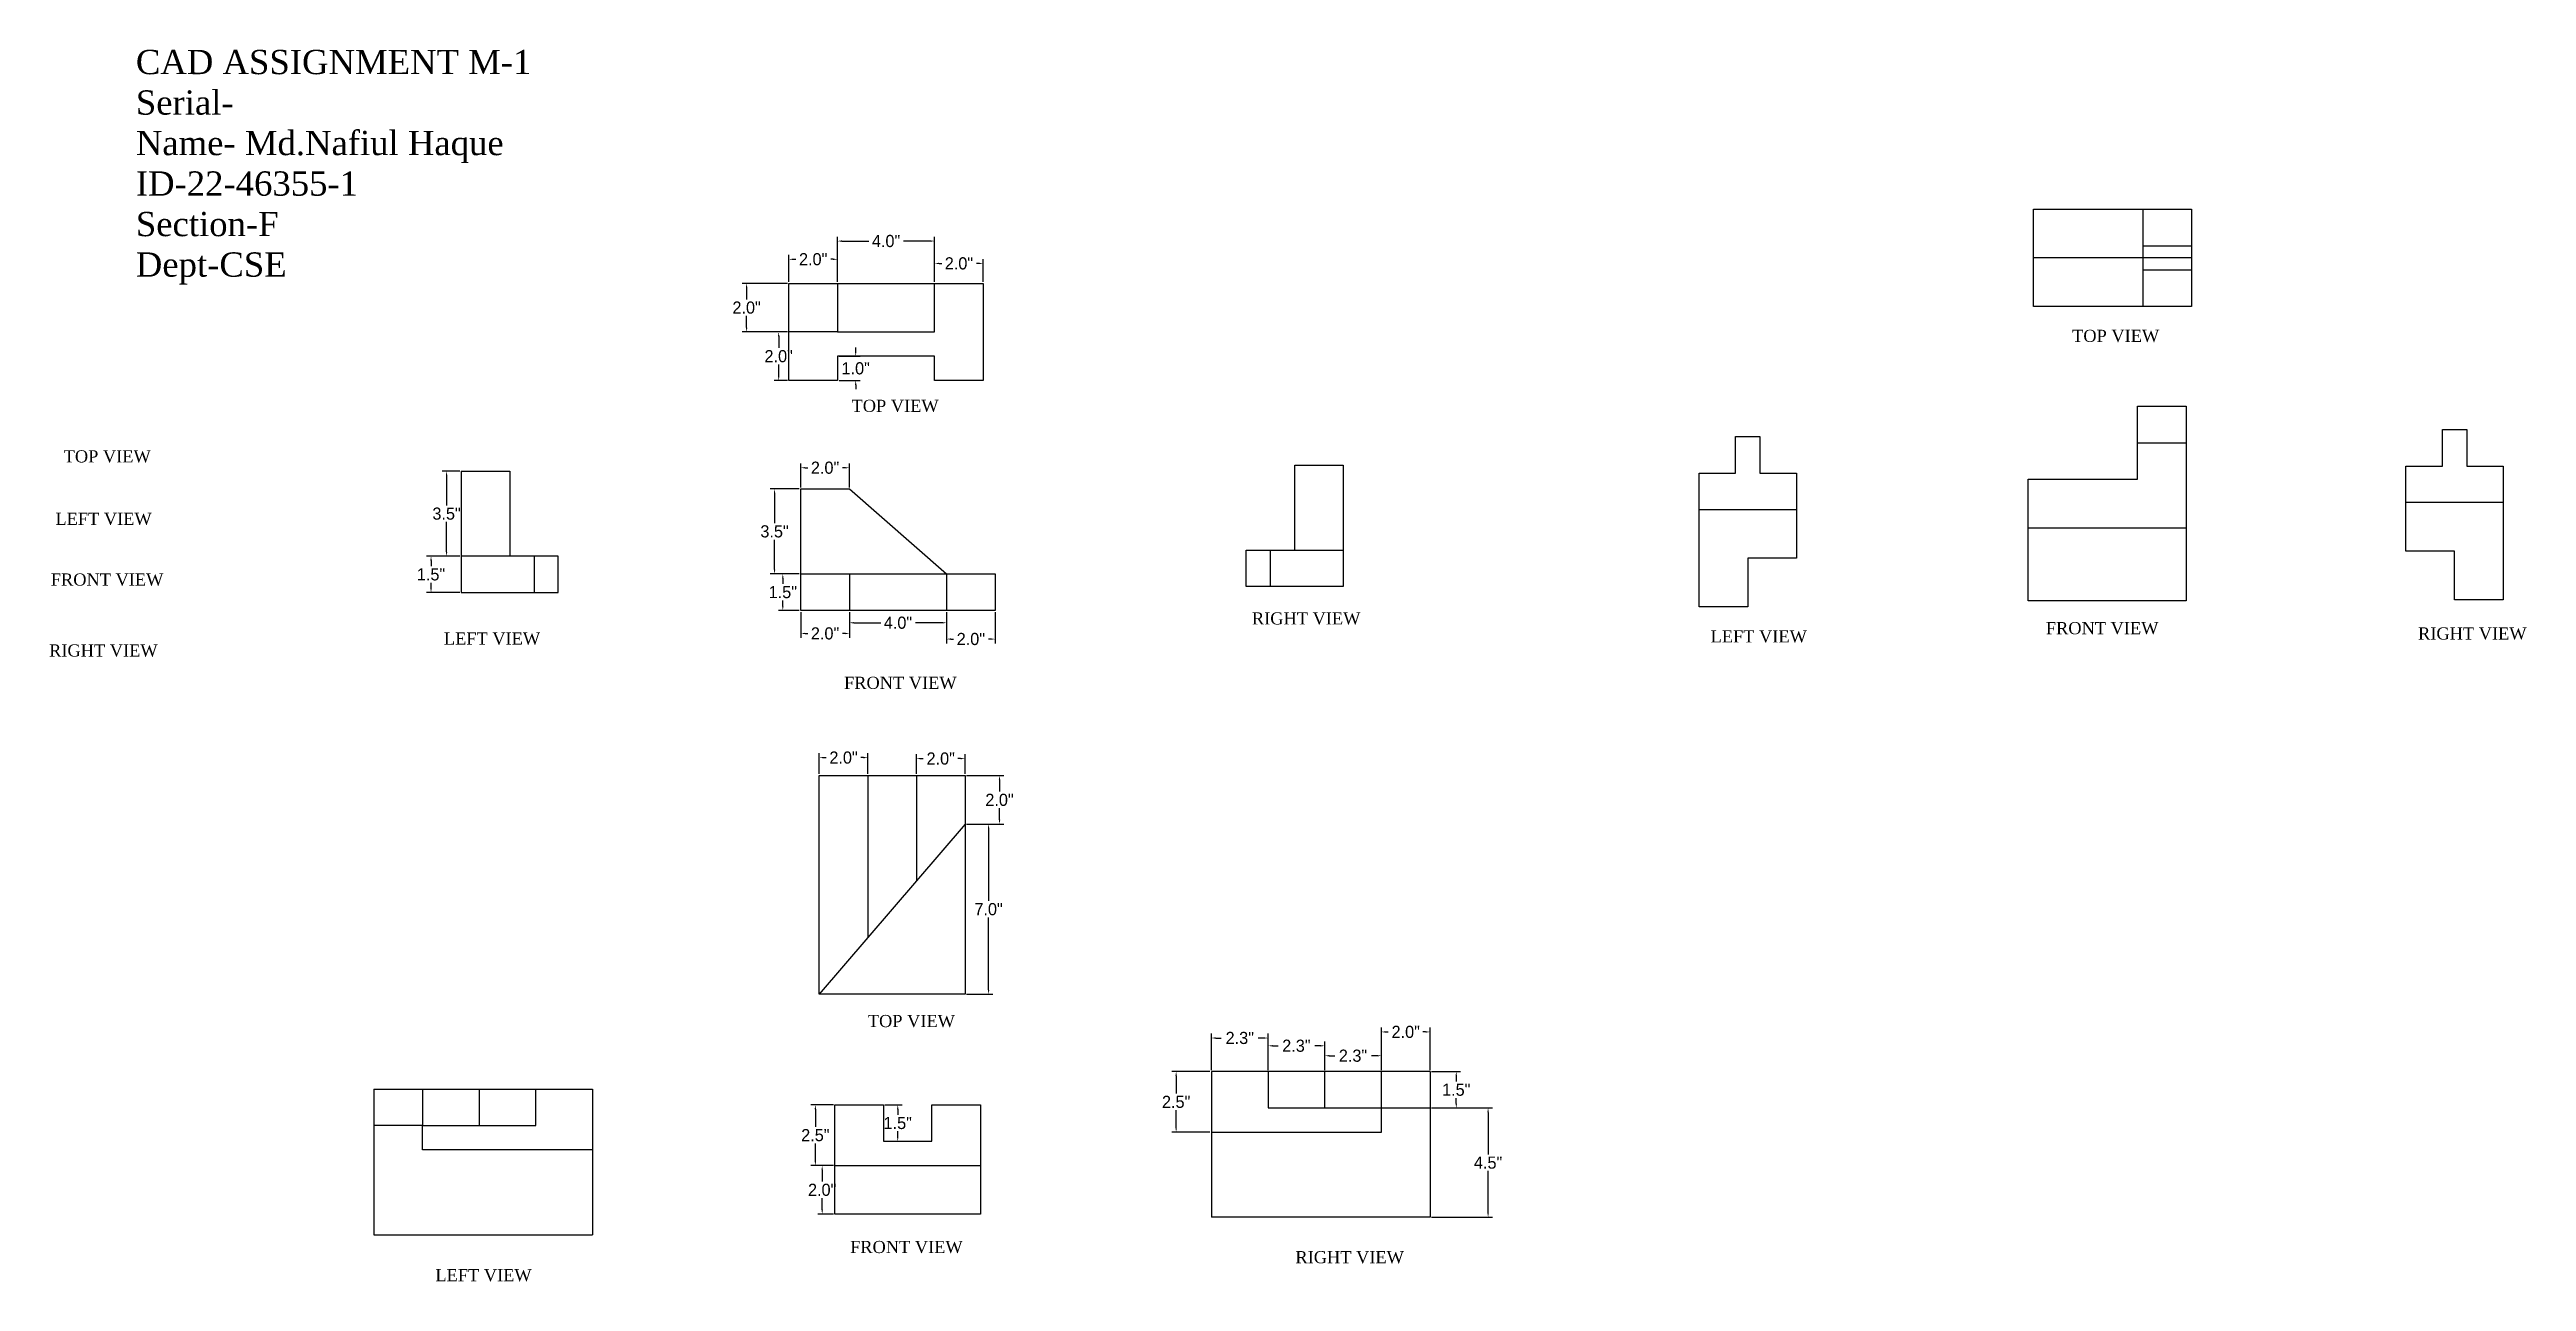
# Model space of a CAD drawing. Header units: inches. Extents: x 2 to 104, y -7 to 44.
import ezdxf

# ---------------------------------------------------------------- set-up
doc = ezdxf.new("R2010")
doc.units = ezdxf.units.IN
doc.header["$MEASUREMENT"] = 0
doc.styles.add('style1', font='txt.shx')
doc.dimstyles.get("Standard").update_dxf_attribs({"dimtxt": 0.5, "dimasz": 0.18, "dimexe": 0.18, "dimexo": 0.0625, "dimgap": 0.09, "dimtad": 0, "dimtih": 1, "dimtoh": 1, "dimdec": 1, "dimzin": 0, "dimdsep": 46, "dimlunit": 3, "dimtxsty": 'Standard', "dimcen": 0.09, "dimclrt": 6, "dimadec": 0, "dimazin": 0, "dimtfac": 1, "dimtdec": 1, "dimtofl": 0, "dimtmove": 0, "dimatfit": 3, "dimfxl": 0, "dimtolj": 1, "dimtzin": 0, "dimarcsym": 0})

# ---------------------------------------------------------------- blocks, each defined once
blk = doc.blocks.new('*D70')
at = {"color": 0, "lineweight": -2, "ltscale": 2}
for p, q in [((18.75, 26.36), (18.03, 26.36)), ((18.21, 26.18), (18.21, 24.95)), ((18.21, 23.04), (18.21, 24.27)), ((18.75, 22.86), (18.03, 22.86))]:
    blk.add_line(p, q, dxfattribs=at)
at = {"color": 0, "ltscale": 2}
for points in [[(18.18, 26.18), (18.24, 26.18), (18.21, 26.36)], [(18.18, 23.04), (18.24, 23.04), (18.21, 22.86)]]:
    blk.add_solid(points, dxfattribs=at)
at = {"layer": 'Defpoints', "color": 0, "ltscale": 2}
for p in [(18.81, 26.36), (18.21, 22.86), (18.81, 22.86)]:
    blk.add_point(p, dxfattribs=at)
at = {"color": 6, "ltscale": 2, "insert": (18.21, 24.61), "char_height": 0.5, "attachment_point": 5}
blk.add_mtext('\\A1;3.5"', dxfattribs=at)
blk = doc.blocks.new('*D71')
at = {"color": 0, "lineweight": -2, "ltscale": 2}
for p, q in [((18.75, 22.86), (17.39, 22.86)), ((17.57, 22.68), (17.57, 22.45)), ((17.57, 21.54), (17.57, 21.77)), ((18.75, 21.36), (17.39, 21.36))]:
    blk.add_line(p, q, dxfattribs=at)
at = {"color": 0, "ltscale": 2}
for points in [[(17.54, 22.68), (17.6, 22.68), (17.57, 22.86)], [(17.54, 21.54), (17.6, 21.54), (17.57, 21.36)]]:
    blk.add_solid(points, dxfattribs=at)
at = {"layer": 'Defpoints', "color": 0, "ltscale": 2}
for p in [(18.81, 22.86), (17.57, 21.36), (18.81, 21.36)]:
    blk.add_point(p, dxfattribs=at)
at = {"color": 6, "ltscale": 2, "insert": (17.57, 22.11), "char_height": 0.5, "attachment_point": 5}
blk.add_mtext('\\A1;1.5"', dxfattribs=at)
blk = doc.blocks.new('*D72')
at = {"color": 0, "lineweight": -2, "ltscale": 2}
for p, q in [((32.79, 25.69), (32.79, 26.68)), ((34.79, 25.69), (34.79, 26.68)), ((32.97, 26.5), (33.08, 26.5)), ((34.61, 26.5), (34.51, 26.5))]:
    blk.add_line(p, q, dxfattribs=at)
at = {"color": 0, "ltscale": 2}
for points in [[(32.97, 26.53), (32.97, 26.47), (32.79, 26.5)], [(34.61, 26.53), (34.61, 26.47), (34.79, 26.5)]]:
    blk.add_solid(points, dxfattribs=at)
at = {"layer": 'Defpoints', "color": 0, "ltscale": 2}
for p in [(32.79, 25.63), (34.79, 26.5), (34.79, 25.63)]:
    blk.add_point(p, dxfattribs=at)
at = {"color": 6, "ltscale": 2, "insert": (33.79, 26.5), "char_height": 0.5, "attachment_point": 5}
blk.add_mtext('\\A1;2.0"', dxfattribs=at)
blk = doc.blocks.new('*D73')
at = {"color": 0, "lineweight": -2, "ltscale": 2}
for p, q in [((32.73, 25.63), (31.53, 25.63)), ((31.71, 25.45), (31.71, 24.22)), ((31.71, 22.31), (31.71, 23.54)), ((32.73, 22.13), (31.53, 22.13))]:
    blk.add_line(p, q, dxfattribs=at)
at = {"color": 0, "ltscale": 2}
for points in [[(31.68, 25.45), (31.74, 25.45), (31.71, 25.63)], [(31.68, 22.31), (31.74, 22.31), (31.71, 22.13)]]:
    blk.add_solid(points, dxfattribs=at)
at = {"layer": 'Defpoints', "color": 0, "ltscale": 2}
for p in [(31.71, 25.63), (32.79, 25.63), (32.79, 22.13)]:
    blk.add_point(p, dxfattribs=at)
at = {"color": 6, "ltscale": 2, "insert": (31.71, 23.88), "char_height": 0.5, "attachment_point": 5}
blk.add_mtext('\\A1;3.5"', dxfattribs=at)
blk = doc.blocks.new('*D74')
at = {"color": 0, "lineweight": -2, "ltscale": 2}
for p, q in [((32.73, 22.13), (31.87, 22.13)), ((32.05, 21.95), (32.05, 21.72)), ((32.73, 20.63), (31.87, 20.63)), ((32.05, 20.81), (32.05, 21.04))]:
    blk.add_line(p, q, dxfattribs=at)
at = {"color": 0, "ltscale": 2}
for points in [[(32.02, 21.95), (32.08, 21.95), (32.05, 22.13)], [(32.02, 20.81), (32.08, 20.81), (32.05, 20.63)]]:
    blk.add_solid(points, dxfattribs=at)
at = {"layer": 'Defpoints', "color": 0, "ltscale": 2}
for p in [(32.05, 22.13), (32.79, 22.13), (32.79, 20.63)]:
    blk.add_point(p, dxfattribs=at)
at = {"color": 6, "ltscale": 2, "insert": (32.05, 21.38), "char_height": 0.5, "attachment_point": 5}
blk.add_mtext('\\A1;1.5"', dxfattribs=at)
blk = doc.blocks.new('*D75')
at = {"color": 0, "lineweight": -2, "ltscale": 2}
for p, q in [((32.79, 20.56), (32.79, 19.5)), ((34.79, 20.56), (34.79, 19.5)), ((32.97, 19.68), (33.08, 19.68)), ((34.61, 19.68), (34.51, 19.68))]:
    blk.add_line(p, q, dxfattribs=at)
at = {"color": 0, "ltscale": 2}
for points in [[(32.97, 19.71), (32.97, 19.65), (32.79, 19.68)], [(34.61, 19.71), (34.61, 19.65), (34.79, 19.68)]]:
    blk.add_solid(points, dxfattribs=at)
at = {"layer": 'Defpoints', "color": 0, "ltscale": 2}
for p in [(32.79, 20.63), (34.79, 20.63), (32.79, 19.68)]:
    blk.add_point(p, dxfattribs=at)
at = {"color": 6, "ltscale": 2, "insert": (33.79, 19.68), "char_height": 0.5, "attachment_point": 5}
blk.add_mtext('\\A1;2.0"', dxfattribs=at)
blk = doc.blocks.new('*D76')
at = {"color": 0, "lineweight": -2, "ltscale": 2}
for p, q in [((34.79, 20.56), (34.79, 19.94)), ((38.79, 20.56), (38.79, 19.94)), ((34.97, 20.12), (36.08, 20.12)), ((38.61, 20.12), (37.51, 20.12))]:
    blk.add_line(p, q, dxfattribs=at)
at = {"color": 0, "ltscale": 2}
for points in [[(34.97, 20.15), (34.97, 20.09), (34.79, 20.12)], [(38.61, 20.15), (38.61, 20.09), (38.79, 20.12)]]:
    blk.add_solid(points, dxfattribs=at)
at = {"layer": 'Defpoints', "color": 0, "ltscale": 2}
for p in [(34.79, 20.63), (38.79, 20.63), (34.79, 20.12)]:
    blk.add_point(p, dxfattribs=at)
at = {"color": 6, "ltscale": 2, "insert": (36.79, 20.12), "char_height": 0.5, "attachment_point": 5}
blk.add_mtext('\\A1;4.0"', dxfattribs=at)
blk = doc.blocks.new('*D77')
at = {"color": 0, "lineweight": -2, "ltscale": 2}
for p, q in [((38.79, 20.56), (38.79, 19.27)), ((40.79, 20.56), (40.79, 19.27)), ((38.97, 19.45), (39.08, 19.45)), ((40.61, 19.45), (40.51, 19.45))]:
    blk.add_line(p, q, dxfattribs=at)
at = {"color": 0, "ltscale": 2}
for points in [[(38.97, 19.48), (38.97, 19.42), (38.79, 19.45)], [(40.61, 19.48), (40.61, 19.42), (40.79, 19.45)]]:
    blk.add_solid(points, dxfattribs=at)
at = {"layer": 'Defpoints', "color": 0, "ltscale": 2}
for p in [(38.79, 20.63), (40.79, 20.63), (40.79, 19.45)]:
    blk.add_point(p, dxfattribs=at)
at = {"color": 6, "ltscale": 2, "insert": (39.79, 19.45), "char_height": 0.5, "attachment_point": 5}
blk.add_mtext('\\A1;2.0"', dxfattribs=at)
blk = doc.blocks.new('*D78')
at = {"color": 0, "lineweight": -2, "ltscale": 2}
for p, q in [((34.37, 31.09), (35.23, 31.09)), ((35.05, 31.27), (35.05, 31.45)), ((34.37, 30.09), (35.23, 30.09)), ((35.05, 29.91), (35.05, 29.73))]:
    blk.add_line(p, q, dxfattribs=at)
at = {"color": 0, "ltscale": 2}
for points in [[(35.02, 31.27), (35.08, 31.27), (35.05, 31.09)], [(35.02, 29.91), (35.08, 29.91), (35.05, 30.09)]]:
    blk.add_solid(points, dxfattribs=at)
at = {"layer": 'Defpoints', "color": 0, "ltscale": 2}
for p in [(34.3, 31.09), (34.3, 30.09), (35.05, 30.09)]:
    blk.add_point(p, dxfattribs=at)
at = {"color": 6, "ltscale": 2, "insert": (35.05, 30.59), "char_height": 0.5, "attachment_point": 5}
blk.add_mtext('\\A1;1.0"', dxfattribs=at)
blk = doc.blocks.new('*D79')
at = {"color": 0, "lineweight": -2, "ltscale": 2}
for p, q in [((32.24, 32.09), (31.7, 32.09)), ((31.88, 31.91), (31.88, 31.43)), ((31.88, 30.27), (31.88, 30.75)), ((32.24, 30.09), (31.7, 30.09))]:
    blk.add_line(p, q, dxfattribs=at)
at = {"color": 0, "ltscale": 2}
for points in [[(31.85, 31.91), (31.91, 31.91), (31.88, 32.09)], [(31.85, 30.27), (31.91, 30.27), (31.88, 30.09)]]:
    blk.add_solid(points, dxfattribs=at)
at = {"layer": 'Defpoints', "color": 0, "ltscale": 2}
for p in [(31.88, 32.09), (32.3, 32.09), (32.3, 30.09)]:
    blk.add_point(p, dxfattribs=at)
at = {"color": 6, "ltscale": 2, "insert": (31.88, 31.09), "char_height": 0.5, "attachment_point": 5}
blk.add_mtext('\\A1;2.0"', dxfattribs=at)
blk = doc.blocks.new('*D80')
at = {"color": 0, "lineweight": -2, "ltscale": 2}
for p, q in [((32.24, 34.09), (30.38, 34.09)), ((30.56, 33.91), (30.56, 33.43)), ((30.56, 32.27), (30.56, 32.75)), ((32.24, 32.09), (30.38, 32.09))]:
    blk.add_line(p, q, dxfattribs=at)
at = {"color": 0, "ltscale": 2}
for points in [[(30.53, 33.91), (30.59, 33.91), (30.56, 34.09)], [(30.53, 32.27), (30.59, 32.27), (30.56, 32.09)]]:
    blk.add_solid(points, dxfattribs=at)
at = {"layer": 'Defpoints', "color": 0, "ltscale": 2}
for p in [(32.3, 34.09), (30.56, 32.09), (32.3, 32.09)]:
    blk.add_point(p, dxfattribs=at)
at = {"color": 6, "ltscale": 2, "insert": (30.56, 33.09), "char_height": 0.5, "attachment_point": 5}
blk.add_mtext('\\A1;2.0"', dxfattribs=at)
blk = doc.blocks.new('*D81')
at = {"color": 0, "lineweight": -2, "ltscale": 2}
for p, q in [((32.3, 34.15), (32.3, 35.26)), ((32.48, 35.08), (32.59, 35.08)), ((34.12, 35.08), (34.02, 35.08)), ((34.3, 34.15), (34.3, 35.26))]:
    blk.add_line(p, q, dxfattribs=at)
at = {"color": 0, "ltscale": 2}
for points in [[(32.48, 35.11), (32.48, 35.05), (32.3, 35.08)], [(34.12, 35.11), (34.12, 35.05), (34.3, 35.08)]]:
    blk.add_solid(points, dxfattribs=at)
at = {"layer": 'Defpoints', "color": 0, "ltscale": 2}
for p in [(32.3, 35.08), (32.3, 34.09), (34.3, 34.09)]:
    blk.add_point(p, dxfattribs=at)
at = {"color": 6, "ltscale": 2, "insert": (33.3, 35.08), "char_height": 0.5, "attachment_point": 5}
blk.add_mtext('\\A1;2.0"', dxfattribs=at)
blk = doc.blocks.new('*D82')
at = {"color": 0, "lineweight": -2, "ltscale": 2}
for p, q in [((34.3, 34.15), (34.3, 36.01)), ((34.48, 35.83), (35.59, 35.83)), ((38.12, 35.83), (37.02, 35.83)), ((38.3, 34.15), (38.3, 36.01))]:
    blk.add_line(p, q, dxfattribs=at)
at = {"color": 0, "ltscale": 2}
for points in [[(34.48, 35.86), (34.48, 35.8), (34.3, 35.83)], [(38.12, 35.86), (38.12, 35.8), (38.3, 35.83)]]:
    blk.add_solid(points, dxfattribs=at)
at = {"layer": 'Defpoints', "color": 0, "ltscale": 2}
for p in [(38.3, 35.83), (34.3, 34.09), (38.3, 34.09)]:
    blk.add_point(p, dxfattribs=at)
at = {"color": 6, "ltscale": 2, "insert": (36.3, 35.83), "char_height": 0.5, "attachment_point": 5}
blk.add_mtext('\\A1;4.0"', dxfattribs=at)
blk = doc.blocks.new('*D83')
at = {"color": 0, "lineweight": -2, "ltscale": 2}
for p, q in [((38.3, 34.15), (38.3, 35.09)), ((38.48, 34.91), (38.59, 34.91)), ((40.12, 34.91), (40.02, 34.91)), ((40.3, 34.15), (40.3, 35.09))]:
    blk.add_line(p, q, dxfattribs=at)
at = {"color": 0, "ltscale": 2}
for points in [[(38.48, 34.94), (38.48, 34.88), (38.3, 34.91)], [(40.12, 34.94), (40.12, 34.88), (40.3, 34.91)]]:
    blk.add_solid(points, dxfattribs=at)
at = {"layer": 'Defpoints', "color": 0, "ltscale": 2}
for p in [(40.3, 34.91), (38.3, 34.09), (40.3, 34.09)]:
    blk.add_point(p, dxfattribs=at)
at = {"color": 6, "ltscale": 2, "insert": (39.3, 34.91), "char_height": 0.5, "attachment_point": 5}
blk.add_mtext('\\A1;2.0"', dxfattribs=at)
blk = doc.blocks.new('*D88')
at = {"color": 0, "lineweight": -2, "ltscale": 2}
for p, q in [((49.69, 1.71), (49.69, 3.21)), ((52.03, 1.71), (52.03, 3.21)), ((49.87, 3.03), (50.1, 3.03)), ((51.85, 3.03), (51.62, 3.03))]:
    blk.add_line(p, q, dxfattribs=at)
at = {"color": 0, "ltscale": 2}
for points in [[(49.87, 3.06), (49.87, 3), (49.69, 3.03)], [(51.85, 3.06), (51.85, 3), (52.03, 3.03)]]:
    blk.add_solid(points, dxfattribs=at)
at = {"layer": 'Defpoints', "color": 0, "ltscale": 2}
for p in [(52.03, 3.03), (49.69, 1.65), (52.03, 1.65)]:
    blk.add_point(p, dxfattribs=at)
at = {"color": 6, "ltscale": 2, "insert": (50.86, 3.03), "char_height": 0.5, "attachment_point": 5}
blk.add_mtext('\\A1;2.3"', dxfattribs=at)
blk = doc.blocks.new('*D89')
at = {"color": 0, "lineweight": -2, "ltscale": 2}
for p, q in [((52.03, 1.71), (52.03, 2.89)), ((52.21, 2.71), (52.44, 2.71)), ((54.18, 2.71), (53.95, 2.71)), ((54.36, 1.71), (54.36, 2.89))]:
    blk.add_line(p, q, dxfattribs=at)
at = {"color": 0, "ltscale": 2}
for points in [[(52.21, 2.74), (52.21, 2.68), (52.03, 2.71)], [(54.18, 2.74), (54.18, 2.68), (54.36, 2.71)]]:
    blk.add_solid(points, dxfattribs=at)
at = {"layer": 'Defpoints', "color": 0, "ltscale": 2}
for p in [(52.03, 2.71), (52.03, 1.65), (54.36, 1.65)]:
    blk.add_point(p, dxfattribs=at)
at = {"color": 6, "ltscale": 2, "insert": (53.19, 2.71), "char_height": 0.5, "attachment_point": 5}
blk.add_mtext('\\A1;2.3"', dxfattribs=at)
blk = doc.blocks.new('*D90')
at = {"color": 0, "lineweight": -2, "ltscale": 2}
for p, q in [((54.36, 1.71), (54.36, 2.48)), ((54.54, 2.3), (54.77, 2.3)), ((56.51, 2.3), (56.28, 2.3)), ((56.69, 1.71), (56.69, 2.48))]:
    blk.add_line(p, q, dxfattribs=at)
at = {"color": 0, "ltscale": 2}
for points in [[(54.54, 2.33), (54.54, 2.27), (54.36, 2.3)], [(56.51, 2.33), (56.51, 2.27), (56.69, 2.3)]]:
    blk.add_solid(points, dxfattribs=at)
at = {"layer": 'Defpoints', "color": 0, "ltscale": 2}
for p in [(54.36, 2.3), (54.36, 1.65), (56.69, 1.65)]:
    blk.add_point(p, dxfattribs=at)
at = {"color": 6, "ltscale": 2, "insert": (55.52, 2.3), "char_height": 0.5, "attachment_point": 5}
blk.add_mtext('\\A1;2.3"', dxfattribs=at)
blk = doc.blocks.new('*D91')
at = {"color": 0, "lineweight": -2, "ltscale": 2}
for p, q in [((56.69, 1.71), (56.69, 3.46)), ((56.87, 3.28), (56.97, 3.28)), ((58.51, 3.28), (58.4, 3.28)), ((58.69, 1.71), (58.69, 3.46))]:
    blk.add_line(p, q, dxfattribs=at)
at = {"color": 0, "ltscale": 2}
for points in [[(56.87, 3.31), (56.87, 3.25), (56.69, 3.28)], [(58.51, 3.31), (58.51, 3.25), (58.69, 3.28)]]:
    blk.add_solid(points, dxfattribs=at)
at = {"layer": 'Defpoints', "color": 0, "ltscale": 2}
for p in [(58.69, 3.28), (56.69, 1.65), (58.69, 1.65)]:
    blk.add_point(p, dxfattribs=at)
at = {"color": 6, "ltscale": 2, "insert": (57.69, 3.28), "char_height": 0.5, "attachment_point": 5}
blk.add_mtext('\\A1;2.0"', dxfattribs=at)
blk = doc.blocks.new('*D92')
at = {"color": 0, "lineweight": -2, "ltscale": 2}
for p, q in [((58.75, 1.65), (59.95, 1.65)), ((59.77, 1.47), (59.77, 1.24)), ((58.75, 0.15), (59.95, 0.15)), ((59.77, 0.33), (59.77, 0.56))]:
    blk.add_line(p, q, dxfattribs=at)
at = {"color": 0, "ltscale": 2}
for points in [[(59.74, 1.47), (59.8, 1.47), (59.77, 1.65)], [(59.74, 0.33), (59.8, 0.33), (59.77, 0.15)]]:
    blk.add_solid(points, dxfattribs=at)
at = {"layer": 'Defpoints', "color": 0, "ltscale": 2}
for p in [(58.69, 1.65), (59.77, 1.65), (58.69, 0.15)]:
    blk.add_point(p, dxfattribs=at)
at = {"color": 6, "ltscale": 2, "insert": (59.77, 0.9), "char_height": 0.5, "attachment_point": 5}
blk.add_mtext('\\A1;1.5"', dxfattribs=at)
blk = doc.blocks.new('*D93')
at = {"color": 0, "lineweight": -2, "ltscale": 2}
for p, q in [((58.75, 0.15), (61.26, 0.15)), ((61.08, -0.03), (61.08, -1.76)), ((61.08, -4.17), (61.08, -2.44)), ((58.75, -4.35), (61.26, -4.35))]:
    blk.add_line(p, q, dxfattribs=at)
at = {"color": 0, "ltscale": 2}
for points in [[(61.05, -0.03), (61.11, -0.03), (61.08, 0.15)], [(61.05, -4.17), (61.11, -4.17), (61.08, -4.35)]]:
    blk.add_solid(points, dxfattribs=at)
at = {"layer": 'Defpoints', "color": 0, "ltscale": 2}
for p in [(58.69, 0.15), (61.08, 0.15), (58.69, -4.35)]:
    blk.add_point(p, dxfattribs=at)
at = {"color": 6, "ltscale": 2, "insert": (61.08, -2.1), "char_height": 0.5, "attachment_point": 5}
blk.add_mtext('\\A1;4.5"', dxfattribs=at)
blk = doc.blocks.new('*D94')
at = {"color": 0, "lineweight": -2, "ltscale": 2}
for p, q in [((49.63, 1.65), (48.06, 1.65)), ((48.24, 1.47), (48.24, 0.74)), ((48.24, -0.67), (48.24, 0.06)), ((49.63, -0.85), (48.06, -0.85))]:
    blk.add_line(p, q, dxfattribs=at)
at = {"color": 0, "ltscale": 2}
for points in [[(48.21, 1.47), (48.27, 1.47), (48.24, 1.65)], [(48.21, -0.67), (48.27, -0.67), (48.24, -0.85)]]:
    blk.add_solid(points, dxfattribs=at)
at = {"layer": 'Defpoints', "color": 0, "ltscale": 2}
for p in [(48.24, 1.65), (49.69, 1.65), (49.69, -0.85)]:
    blk.add_point(p, dxfattribs=at)
at = {"color": 6, "ltscale": 2, "insert": (48.24, 0.4), "char_height": 0.5, "attachment_point": 5}
blk.add_mtext('\\A1;2.5"', dxfattribs=at)
blk = doc.blocks.new('*D95')
at = {"color": 0, "lineweight": -2, "ltscale": 2}
for p, q in [((36.25, 0.28), (36.96, 0.28)), ((36.78, 0.1), (36.78, -0.13)), ((36.78, -1.04), (36.78, -0.81)), ((36.25, -1.22), (36.96, -1.22))]:
    blk.add_line(p, q, dxfattribs=at)
at = {"color": 0, "ltscale": 2}
for points in [[(36.75, 0.1), (36.81, 0.1), (36.78, 0.28)], [(36.75, -1.04), (36.81, -1.04), (36.78, -1.22)]]:
    blk.add_solid(points, dxfattribs=at)
at = {"layer": 'Defpoints', "color": 0, "ltscale": 2}
for p in [(36.19, 0.28), (36.19, -1.22), (36.78, -1.22)]:
    blk.add_point(p, dxfattribs=at)
at = {"color": 6, "ltscale": 2, "insert": (36.78, -0.47), "char_height": 0.5, "attachment_point": 5}
blk.add_mtext('\\A1;1.5"', dxfattribs=at)
blk = doc.blocks.new('*D96')
at = {"color": 0, "lineweight": -2, "ltscale": 2}
for p, q in [((34.13, 0.28), (33.21, 0.28)), ((33.39, 0.1), (33.39, -0.63)), ((33.39, -2.04), (33.39, -1.31)), ((34.13, -2.22), (33.21, -2.22))]:
    blk.add_line(p, q, dxfattribs=at)
at = {"color": 0, "ltscale": 2}
for points in [[(33.36, 0.1), (33.42, 0.1), (33.39, 0.28)], [(33.36, -2.04), (33.42, -2.04), (33.39, -2.22)]]:
    blk.add_solid(points, dxfattribs=at)
at = {"layer": 'Defpoints', "color": 0, "ltscale": 2}
for p in [(33.39, 0.28), (34.19, 0.28), (34.19, -2.22)]:
    blk.add_point(p, dxfattribs=at)
at = {"color": 6, "ltscale": 2, "insert": (33.39, -0.97), "char_height": 0.5, "attachment_point": 5}
blk.add_mtext('\\A1;2.5"', dxfattribs=at)
blk = doc.blocks.new('*D97')
at = {"color": 0, "lineweight": -2, "ltscale": 2}
for p, q in [((34.13, -2.22), (33.49, -2.22)), ((33.67, -2.4), (33.67, -2.88)), ((33.67, -4.04), (33.67, -3.56)), ((34.13, -4.22), (33.49, -4.22))]:
    blk.add_line(p, q, dxfattribs=at)
at = {"color": 0, "ltscale": 2}
for points in [[(33.64, -2.4), (33.7, -2.4), (33.67, -2.22)], [(33.64, -4.04), (33.7, -4.04), (33.67, -4.22)]]:
    blk.add_solid(points, dxfattribs=at)
at = {"layer": 'Defpoints', "color": 0, "ltscale": 2}
for p in [(33.67, -2.22), (34.19, -2.22), (34.19, -4.22)]:
    blk.add_point(p, dxfattribs=at)
at = {"color": 6, "ltscale": 2, "insert": (33.67, -3.22), "char_height": 0.5, "attachment_point": 5}
blk.add_mtext('\\A1;2.0"', dxfattribs=at)
blk = doc.blocks.new('*D98')
at = {"color": 0, "lineweight": -2, "ltscale": 2}
for p, q in [((37.55, 13.9), (37.55, 14.71)), ((37.73, 14.53), (37.83, 14.53)), ((39.37, 14.53), (39.26, 14.53)), ((39.55, 13.9), (39.55, 14.71))]:
    blk.add_line(p, q, dxfattribs=at)
at = {"color": 0, "ltscale": 2}
for points in [[(37.73, 14.56), (37.73, 14.5), (37.55, 14.53)], [(39.37, 14.56), (39.37, 14.5), (39.55, 14.53)]]:
    blk.add_solid(points, dxfattribs=at)
at = {"layer": 'Defpoints', "color": 0, "ltscale": 2}
for p in [(37.55, 14.53), (37.55, 13.83), (39.55, 13.83)]:
    blk.add_point(p, dxfattribs=at)
at = {"color": 6, "ltscale": 2, "insert": (38.55, 14.53), "char_height": 0.5, "attachment_point": 5}
blk.add_mtext('\\A1;2.0"', dxfattribs=at)
blk = doc.blocks.new('*D99')
at = {"color": 0, "lineweight": -2, "ltscale": 2}
for p, q in [((33.55, 13.9), (33.55, 14.75)), ((33.73, 14.57), (33.83, 14.57)), ((35.37, 14.57), (35.26, 14.57)), ((35.55, 13.9), (35.55, 14.75))]:
    blk.add_line(p, q, dxfattribs=at)
at = {"color": 0, "ltscale": 2}
for points in [[(33.73, 14.6), (33.73, 14.54), (33.55, 14.57)], [(35.37, 14.6), (35.37, 14.54), (35.55, 14.57)]]:
    blk.add_solid(points, dxfattribs=at)
at = {"layer": 'Defpoints', "color": 0, "ltscale": 2}
for p in [(35.55, 14.57), (33.55, 13.83), (35.55, 13.83)]:
    blk.add_point(p, dxfattribs=at)
at = {"color": 6, "ltscale": 2, "insert": (34.55, 14.57), "char_height": 0.5, "attachment_point": 5}
blk.add_mtext('\\A1;2.0"', dxfattribs=at)
blk = doc.blocks.new('*D100')
at = {"color": 0, "lineweight": -2, "ltscale": 2}
for p, q in [((39.61, 13.83), (41.15, 13.83)), ((40.97, 13.65), (40.97, 13.17)), ((40.97, 12.01), (40.97, 12.49)), ((39.61, 11.83), (41.15, 11.83))]:
    blk.add_line(p, q, dxfattribs=at)
at = {"color": 0, "ltscale": 2}
for points in [[(40.94, 13.65), (41, 13.65), (40.97, 13.83)], [(40.94, 12.01), (41, 12.01), (40.97, 11.83)]]:
    blk.add_solid(points, dxfattribs=at)
at = {"layer": 'Defpoints', "color": 0, "ltscale": 2}
for p in [(39.55, 13.83), (40.97, 13.83), (39.55, 11.83)]:
    blk.add_point(p, dxfattribs=at)
at = {"color": 6, "ltscale": 2, "insert": (40.97, 12.83), "char_height": 0.5, "attachment_point": 5}
blk.add_mtext('\\A1;2.0"', dxfattribs=at)
blk = doc.blocks.new('*D101')
at = {"color": 0, "lineweight": -2, "ltscale": 2}
for p, q in [((39.61, 11.83), (40.7, 11.83)), ((40.52, 11.65), (40.52, 8.67)), ((40.52, 5.01), (40.52, 7.99)), ((39.61, 4.83), (40.7, 4.83))]:
    blk.add_line(p, q, dxfattribs=at)
at = {"color": 0, "ltscale": 2}
for points in [[(40.49, 11.65), (40.55, 11.65), (40.52, 11.83)], [(40.49, 5.01), (40.55, 5.01), (40.52, 4.83)]]:
    blk.add_solid(points, dxfattribs=at)
at = {"layer": 'Defpoints', "color": 0, "ltscale": 2}
for p in [(39.55, 11.83), (40.52, 11.83), (39.55, 4.83)]:
    blk.add_point(p, dxfattribs=at)
at = {"color": 6, "ltscale": 2, "insert": (40.52, 8.33), "char_height": 0.5, "attachment_point": 5}
blk.add_mtext('\\A1;7.0"', dxfattribs=at)

msp = doc.modelspace()

# ---------------------------------------------------------------- linework, layer by layer
at = {"ltscale": 2}
for p, q in [((83.53, 37.14), (88.03, 37.14)), ((83.53, 33.14), (83.53, 37.14)), ((88.03, 37.14), (90.03, 37.14)), ((88.03, 37.14), (88.03, 35.64)), ((90.03, 37.14), (90.03, 35.64)), ((88.03, 35.64), (88.03, 34.64)), ((88.03, 35.64), (90.03, 35.64)), ((90.03, 35.64), (90.03, 35.14)), ((90.03, 35.14), (90.03, 34.64)), ((32.3, 34.09), (34.3, 34.09)), ((32.3, 32.09), (32.3, 34.09)), ((34.3, 34.09), (38.3, 34.09)), ((34.3, 34.09), (34.3, 32.09)), ((38.3, 34.09), (40.3, 34.09)), ((38.3, 32.09), (38.3, 34.09)), ((40.3, 34.09), (40.3, 32.09)), ((88.03, 34.64), (88.03, 33.14)), ((88.03, 34.64), (90.03, 34.64)), ((90.03, 34.64), (90.03, 33.14)), ((88.03, 33.14), (83.53, 33.14)), ((90.03, 33.14), (88.03, 33.14)), ((32.3, 30.09), (32.3, 32.09)), ((34.3, 32.09), (32.3, 32.09)), ((34.3, 32.09), (38.3, 32.09)), ((40.3, 32.09), (40.3, 30.09)), ((38.3, 31.09), (34.3, 31.09)), ((34.3, 31.09), (34.3, 30.09)), ((38.3, 30.09), (38.3, 31.09)), ((34.3, 30.09), (32.3, 30.09)), ((40.3, 30.09), (38.3, 30.09)), ((87.81, 27.53), (87.81, 29.03)), ((87.81, 29.03), (89.81, 29.03)), ((89.81, 29.03), (89.81, 27.53)), ((71.27, 27.78), (72.27, 27.78)), ((71.27, 26.28), (71.27, 27.78)), ((72.27, 27.78), (72.27, 26.28)), ((87.81, 26.03), (87.81, 27.53)), ((87.81, 27.53), (89.81, 27.53)), ((89.81, 27.53), (89.81, 24.03)), ((100.36, 28.07), (101.36, 28.07)), ((100.36, 26.57), (100.36, 28.07)), ((101.36, 28.07), (101.36, 26.57)), ((53.12, 23.11), (53.12, 26.61)), ((53.12, 26.61), (55.12, 26.61)), ((55.12, 26.61), (55.12, 23.11)), ((98.86, 23.07), (98.86, 26.57)), ((98.86, 26.57), (100.36, 26.57)), ((101.36, 26.57), (102.86, 26.57)), ((102.86, 26.57), (102.86, 25.07)), ((18.81, 26.36), (18.81, 22.86)), ((18.81, 26.36), (20.81, 26.36)), ((20.81, 26.36), (20.81, 22.86)), ((32.79, 22.13), (32.79, 25.63)), ((32.79, 25.63), (34.79, 25.63)), ((34.79, 25.63), (38.79, 22.13)), ((69.77, 24.78), (69.77, 26.28)), ((69.77, 26.28), (71.27, 26.28)), ((72.27, 26.28), (73.77, 26.28)), ((73.77, 26.28), (73.77, 24.78)), ((83.31, 24.03), (83.31, 26.03)), ((83.31, 26.03), (87.81, 26.03)), ((69.77, 20.78), (69.77, 24.78)), ((69.77, 24.78), (73.77, 24.78)), ((73.77, 24.78), (73.77, 22.78)), ((102.86, 25.07), (102.86, 21.07)), ((83.31, 21.03), (83.31, 24.03)), ((83.31, 24.03), (89.81, 24.03)), ((89.81, 24.03), (89.81, 21.03)), ((18.81, 22.86), (18.81, 21.36)), ((22.81, 22.86), (21.81, 22.86)), ((22.81, 21.36), (22.81, 22.86)), ((51.12, 21.61), (51.12, 23.11)), ((51.12, 23.11), (53.12, 23.11)), ((53.12, 23.11), (55.12, 23.11)), ((55.12, 23.11), (55.12, 21.61)), ((73.77, 22.78), (71.77, 22.78)), ((71.77, 22.78), (71.77, 20.78)), ((100.86, 23.07), (98.86, 23.07)), ((100.86, 21.07), (100.86, 23.07)), ((32.79, 20.63), (32.79, 22.13)), ((32.79, 22.13), (34.79, 22.13)), ((34.79, 22.13), (38.79, 22.13)), ((34.79, 22.13), (34.79, 20.63)), ((38.79, 22.13), (40.79, 22.13)), ((38.79, 22.13), (38.79, 20.63)), ((40.79, 22.13), (40.79, 20.63)), ((52.12, 21.61), (51.12, 21.61)), ((55.12, 21.61), (52.12, 21.61)), ((18.81, 21.36), (21.81, 21.36)), ((21.81, 21.36), (22.81, 21.36)), ((34.79, 20.63), (32.79, 20.63)), ((38.79, 20.63), (34.79, 20.63)), ((40.79, 20.63), (38.79, 20.63)), ((71.77, 20.78), (69.77, 20.78)), ((89.81, 21.03), (83.31, 21.03)), ((102.86, 21.07), (100.86, 21.07)), ((33.55, 13.83), (35.55, 13.83)), ((33.55, 4.83), (33.55, 13.83)), ((35.55, 13.83), (37.55, 13.83)), ((35.55, 13.83), (35.55, 7.17)), ((37.55, 13.83), (39.55, 13.83)), ((37.55, 13.83), (37.55, 9.5)), ((39.55, 13.83), (39.55, 11.83)), ((39.55, 11.83), (33.55, 4.83)), ((39.55, 11.83), (39.55, 4.83)), ((39.55, 4.83), (33.55, 4.83)), ((52.03, 1.65), (49.69, 1.65)), ((49.69, 1.65), (49.69, -0.85)), ((54.36, 1.65), (52.03, 1.65)), ((52.03, 1.65), (52.03, 0.15)), ((56.69, 1.65), (54.36, 1.65)), ((54.36, 0.15), (54.36, 1.65)), ((58.69, 1.65), (56.69, 1.65)), ((56.69, 0.15), (56.69, 1.65)), ((58.69, 1.65), (58.69, 0.15)), ((15.22, 0.93), (15.22, -0.57)), ((15.22, 0.93), (17.22, 0.93)), ((17.22, 0.93), (19.55, 0.93)), ((19.55, 0.93), (21.89, 0.93)), ((21.89, 0.93), (24.22, 0.93)), ((24.22, 0.93), (24.22, -1.57)), ((34.19, -2.22), (34.19, 0.28)), ((34.19, 0.28), (36.19, 0.28)), ((36.19, 0.28), (36.19, -1.22)), ((38.19, -1.22), (38.19, 0.28)), ((38.19, 0.28), (40.19, 0.28)), ((40.19, 0.28), (40.19, -2.22)), ((52.03, 0.15), (54.36, 0.15)), ((56.69, -0.85), (56.69, 0.15)), ((58.69, 0.15), (58.69, -4.35)), ((15.22, -0.57), (15.22, -5.07)), ((49.69, -0.85), (49.69, -4.35)), ((49.69, -0.85), (56.69, -0.85)), ((24.22, -1.57), (24.22, -5.07)), ((36.19, -1.22), (38.19, -1.22)), ((34.19, -4.22), (34.19, -2.22)), ((34.19, -2.22), (40.19, -2.22)), ((40.19, -2.22), (40.19, -4.22)), ((15.22, -5.07), (24.22, -5.07)), ((40.19, -4.22), (34.19, -4.22)), ((58.69, -4.35), (49.69, -4.35))]:
    msp.add_line(p, q, dxfattribs=at)
at = {"color": 6, "ltscale": 2}
for p, q in [((90.03, 35.14), (83.53, 35.14)), ((102.86, 25.07), (98.86, 25.07)), ((21.81, 22.86), (18.81, 22.86)), ((21.81, 22.86), (21.81, 21.36)), ((52.12, 21.61), (52.12, 23.11)), ((17.22, 0.93), (17.22, -0.57)), ((19.56, -0.57), (19.56, 0.93)), ((21.89, -0.57), (21.89, 0.93)), ((54.36, 0.15), (56.69, 0.15)), ((56.69, 0.15), (58.69, 0.15)), ((17.22, -0.57), (15.22, -0.57)), ((17.22, -0.57), (19.56, -0.57)), ((17.22, -1.57), (17.22, -0.57)), ((19.56, -0.57), (21.89, -0.57)), ((24.22, -1.57), (17.22, -1.57))]:
    msp.add_line(p, q, dxfattribs=at)

# ---------------------------------------------------------------- texts
at = {"attachment_point": 1, "style": 'style1'}
for s, insert, char_height, width in [('{\\fTimes New Roman|b0|i0|c0|p18;CAD ASSIGNMENT M-1\\PSerial-\\PName- Md.Nafiul Haque\\PID-22-46355-1\\PSection-F\\PDept-CSE}', (5.42, 43.7), 1, 28.0883), ('{\\fTimes New Roman|b0|i0|c0|p18;TOP VIEW}', (85.12, 32.18), 0.5, 28.4854), ('{\\fTimes New Roman|b0|i0|c0|p18;TOP VIEW}', (34.88, 29.3), 0.5, 28.4854), ('{\\fTimes New Roman|b0|i0|c0|p18;TOP VIEW}', (2.45, 27.22), 0.5, 28.4854), ('{\\fTimes New Roman|b0|i0|c0|p18;LEFT VIEW}', (2.11, 24.65), 0.5, 21.8857), ('{\\fTimes New Roman|b0|i0|c0|p18;FRONT VIEW}', (1.92, 22.15), 0.5, 11.598), ('{\\fTimes New Roman|b0|i0|c0|p18;RIGHT VIEW}', (51.36, 20.55), 0.5, 16.4992), ('{\\fTimes New Roman|b0|i0|c0|p18;LEFT VIEW}', (18.1, 19.72), 0.5, 21.8857), ('{\\fTimes New Roman|b0|i0|c0|p18;LEFT VIEW}', (70.24, 19.81), 0.5, 21.8857), ('{\\fTimes New Roman|b0|i0|c0|p18;FRONT VIEW}', (84.04, 20.15), 0.5, 11.598), ('{\\fTimes New Roman|b0|i0|c0|p18;RIGHT VIEW}', (99.36, 19.93), 0.5, 16.4992), ('{\\fTimes New Roman|b0|i0|c0|p18;RIGHT VIEW}', (1.85, 19.23), 0.5, 16.4992), ('{\\fTimes New Roman|b0|i0|c0|p18;FRONT VIEW}', (34.57, 17.9), 0.5, 11.598), ('{\\fTimes New Roman|b0|i0|c0|p18;TOP VIEW}', (35.55, 3.98), 0.5, 28.4854), ('{\\fTimes New Roman|b0|i0|c0|p18;FRONT VIEW}', (34.82, -5.32), 0.5, 11.598), ('{\\fTimes New Roman|b0|i0|c0|p18;RIGHT VIEW}', (53.15, -5.74), 0.5, 16.4992), ('{\\fTimes New Roman|b0|i0|c0|p18;LEFT VIEW}', (17.75, -6.48), 0.5, 21.8857)]:
    msp.add_mtext(s, dxfattribs=dict(at, insert=insert, char_height=char_height, width=width))

# ---------------------------------------------------------------- dimensions: what is measured, and where the dimension line sits
at = {"ltscale": 2}
for base, p1, p2, picture, middle in [((38.3, 35.83), (34.3, 34.09), (38.3, 34.09), '*D82', (36.3, 35.83)), ((32.3, 35.08), (34.3, 34.09), (32.3, 34.09), '*D81', (33.3, 35.08)), ((40.3, 34.91), (38.3, 34.09), (40.3, 34.09), '*D83', (39.3, 34.91)), ((34.79, 26.5), (32.79, 25.63), (34.79, 25.63), '*D72', (33.79, 26.5)), ((32.79, 19.68), (34.79, 20.63), (32.79, 20.63), '*D75', (33.79, 19.68)), ((34.79, 20.12), (38.79, 20.63), (34.79, 20.63), '*D76', (36.79, 20.12)), ((40.79, 19.45), (38.79, 20.63), (40.79, 20.63), '*D77', (39.79, 19.45)), ((35.55, 14.57), (33.55, 13.83), (35.55, 13.83), '*D99', (34.55, 14.57)), ((37.55, 14.53), (39.55, 13.83), (37.55, 13.83), '*D98', (38.55, 14.53)), ((52.03, 3.03), (49.69, 1.65), (52.03, 1.65), '*D88', (50.86, 3.03)), ((58.69, 3.28), (56.69, 1.65), (58.69, 1.65), '*D91', (57.69, 3.28)), ((52.03, 2.71), (54.36, 1.65), (52.03, 1.65), '*D89', (53.19, 2.71)), ((54.36, 2.3), (56.69, 1.65), (54.36, 1.65), '*D90', (55.52, 2.3))]:
    dim = msp.add_linear_dim(base=base, p1=p1, p2=p2, dimstyle='Standard', dxfattribs=at)
    dim.commit()
    dim.dimension.update_dxf_attribs({"geometry": picture, "text_midpoint": middle})
for base, p1, p2, picture, middle in [((30.56, 32.09), (32.3, 34.09), (32.3, 32.09), '*D80', (30.56, 33.09)), ((31.88, 32.09), (32.3, 30.09), (32.3, 32.09), '*D79', (31.88, 31.09)), ((35.05, 30.09), (34.3, 31.09), (34.3, 30.09), '*D78', (35.05, 30.59)), ((18.21, 22.86), (18.81, 26.36), (18.81, 22.86), '*D70', (18.21, 24.61)), ((31.71, 25.63), (32.79, 22.13), (32.79, 25.63), '*D73', (31.71, 23.88)), ((17.57, 21.36), (18.81, 22.86), (18.81, 21.36), '*D71', (17.57, 22.11)), ((32.05, 22.13), (32.79, 20.63), (32.79, 22.13), '*D74', (32.05, 21.38)), ((40.97, 13.83), (39.55, 11.83), (39.55, 13.83), '*D100', (40.97, 12.83)), ((40.52, 11.83), (39.55, 4.83), (39.55, 11.83), '*D101', (40.52, 8.33)), ((48.24, 1.65), (49.69, -0.85), (49.69, 1.65), '*D94', (48.24, 0.4)), ((59.77, 1.65), (58.69, 0.15), (58.69, 1.65), '*D92', (59.77, 0.9)), ((33.39, 0.28), (34.19, -2.22), (34.19, 0.28), '*D96', (33.39, -0.97)), ((36.78, -1.22), (36.19, 0.28), (36.19, -1.22), '*D95', (36.78, -0.47)), ((61.08, 0.15), (58.69, -4.35), (58.69, 0.15), '*D93', (61.08, -2.1)), ((33.67, -2.22), (34.19, -4.22), (34.19, -2.22), '*D97', (33.67, -3.22))]:
    dim = msp.add_linear_dim(base=base, p1=p1, p2=p2, angle=90, dimstyle='Standard', dxfattribs=at)
    dim.commit()
    dim.dimension.update_dxf_attribs({"geometry": picture, "text_midpoint": middle})

doc.saveas('drawing.dxf')
